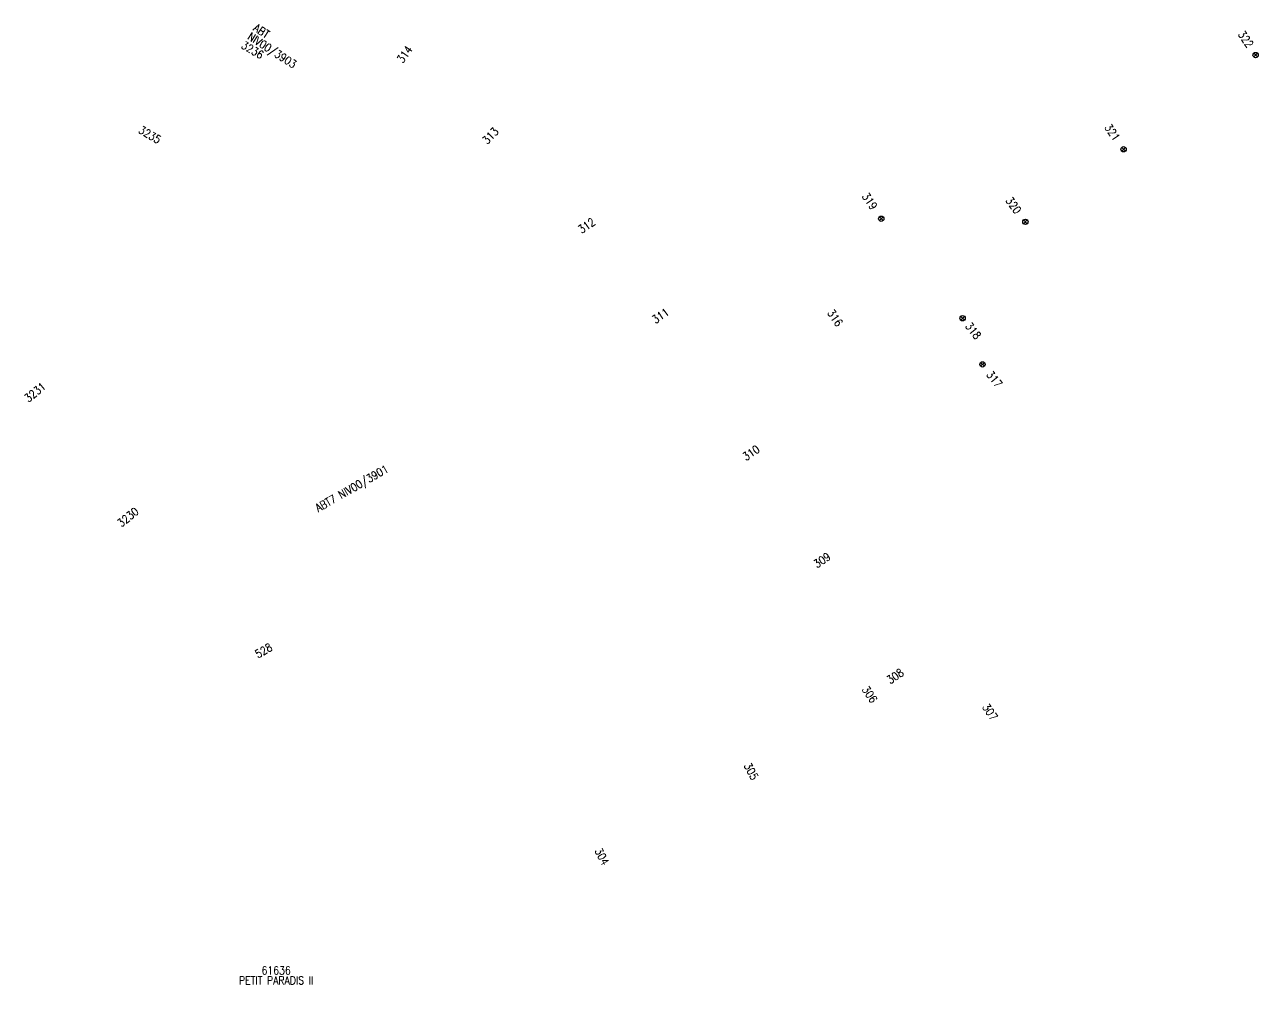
# Model space of a CAD drawing. Header units: millimetres. Extents: x 146003 to 146999, y 144007 to 144988.
# Drawn here: x 146748 to 146979.2, y 144342.9 to 144522.7 of the extents above; entities that cross this region are included whole.
import ezdxf
from ezdxf.enums import TextEntityAlignment as Align

# ---------------------------------------------------------------- set-up
doc = ezdxf.new("R2010")
doc.units = ezdxf.units.MM
doc.layers.get('0').update_dxf_attribs({"linetype": 'CONTINUOUS'})
for name, color, linetype in [('M_200', 7, 'CONTINUOUS'), ('W0430', 7, 'CONTINUOUS'), ('w0469', 7, 'CONTINUOUS')]:
    doc.layers.add(name, color=color, linetype=linetype)
doc.styles.get("Standard").update_dxf_attribs({"font": 'romans.shx', "width": 0.85})

# ---------------------------------------------------------------- blocks, each defined once
blk = doc.blocks.new('T469')
at = {"color": 0, "linetype": 'Continuous', "flags": 128}
for points in [[(-0.35, 0.35), (0.35, -0.35)], [(-0.35, -0.35), (0.35, 0.35)]]:
    blk.add_lwpolyline(points, dxfattribs=at)
at = {"color": 0, "linetype": 'Continuous'}
blk.add_circle((0, 0), 0.5, dxfattribs=at)

msp = doc.modelspace()

# ---------------------------------------------------------------- block references
at = {"layer": 'w0469', "color": 252}
for p in [(146978.73, 144516.96), (146953.98, 144499.31), (146908.57, 144486.29), (146935.57, 144485.72), (146923.8, 144467.66), (146927.54, 144459)]:
    msp.add_blockref('T469', p, dxfattribs=at)

# ---------------------------------------------------------------- texts
at = {"layer": 'M_200', "color": 7, "linetype": 'Continuous', "width": 0.85}
for s, p in [('61636', (146795.17, 144345.45)), ('PETIT PARADIS II', (146795.17, 144343.6))]:
    msp.add_text(s, height=1.5, dxfattribs=at).set_placement(p, align=Align.MIDDLE_CENTER)
at = {"layer": 'W0430', "color": 252, "linetype": 'Continuous', "width": 0.85}
for s, p in [('NIV00/3903', (146789.64, 144520.07)), ('ABT', (146790.75, 144521.67))]:
    msp.add_text(s, height=1.5, rotation=326.9754, dxfattribs=at).set_placement(p)
at = {"layer": 'W0430', "color": 7, "linetype": 'Continuous', "width": 0.85}
msp.add_text('ABT7 NIV00/3901', height=1.5, rotation=29.8544, dxfattribs=at).set_placement((146803.05, 144431.31))
at = {"layer": 'w0469', "color": 252, "width": 0.85}
for s, rotation, p in [('322', 304.3345, (146975.34, 144520.86)), ('3236', 329.5859, (146788.48, 144518.38)), ('314', 54.3017, (146818.89, 144515.33)), ('3235', 329.5859, (146769.23, 144502.5)), ('313', 46.2693, (146834.73, 144500.13)), ('321', 304.3345, (146950.32, 144503.42)), ('319', 304.3345, (146904.85, 144490.52)), ('320', 305.8999, (146931.78, 144489.7)), ('312', 34.3345, (146852.41, 144483.47)), ('311', 34.3345, (146866.25, 144466.57)), ('316', 304.3345, (146898.37, 144468.65)), ('318', 307.9975, (146924.21, 144466.14)), ('317', 307.9975, (146928.16, 144457.06)), ('3231', 39.4066, (146748.77, 144451.83)), ('310', 34.3345, (146883.23, 144440.89)), ('3230', 38.6285, (146766.14, 144428.44)), ('309', 34.3345, (146896.53, 144420.78)), ('528', 30.0842, (146791.76, 144403.92)), ('308', 34.3345, (146910.25, 144399.05)), ('306', 304.3345, (146904.85, 144398.11)), ('307', 304.3345, (146927.4, 144394.81)), ('305', 297.7461, (146882.75, 144383.86)), ('304', 297.7461, (146854.79, 144367.89))]:
    msp.add_text(s, height=1.5, rotation=rotation, dxfattribs=at).set_placement(p)

doc.saveas('drawing.dxf')
